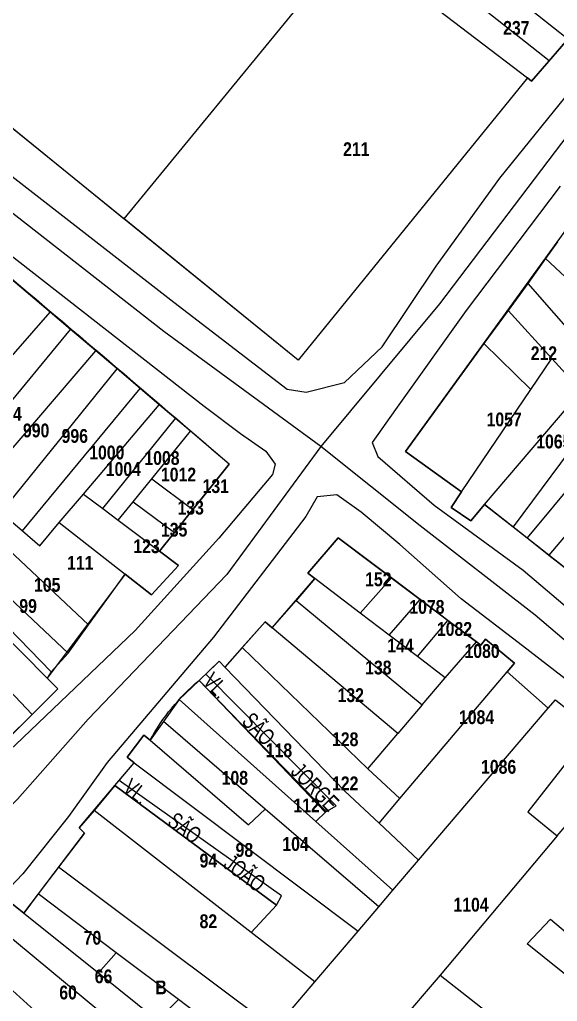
# Model space of a CAD drawing. Extents: x 199665 to 201826, y 4836581 to 4838476.
# Drawn here: x 201312.8 to 201410.2, y 4837371.7 to 4837549.7 of the extents above; entities that cross this region are included whole.
import ezdxf
from ezdxf.enums import TextEntityAlignment as Align

# ---------------------------------------------------------------- set-up
doc = ezdxf.new("R2010")
doc.units = 0
doc.header["$LTSCALE"] = 1.5
doc.header["$MEASUREMENT"] = 0
for name, color, linetype in [('CD-MALHA-LOTES', 40, 'CONTINUOUS'), ('RU-QUADRAS', 6, 'CONTINUOUS'), ('SV-EIXO-RUA-N-PAV', 6, 'CONTINUOUS'), ('SV-RUA-NAO-PAV-S-GUIA-C-GUIA', 7, 'CONTINUOUS'), ('SV-TXT-RUA-N-PAV-S-GUIA-C-GUIA', 7, 'CONTINUOUS'), ('Th_NmrPort', 1, 'CONTINUOUS')]:
    doc.layers.add(name, color=color, linetype=linetype)
doc.styles.add('3588-15-2D_TXT$0$ARIAL', font='ARIAL.TTF')
doc.styles.get("Standard").update_dxf_attribs({"font": 'swisscbo.ttf'})

msp = doc.modelspace()

# ---------------------------------------------------------------- linework, layer by layer
at = {"layer": 'CD-MALHA-LOTES', "linetype": 'Continuous'}
for p, q in [((201265.76, 4837567.15), (201331.76, 4837513.56)), ((201331.76, 4837513.56), (201373.07, 4837563.95)), ((201412.16, 4837546.17), (201392.65, 4837561.66)), ((201408.76, 4837542.23), (201389.38, 4837557.53)), ((201386.14, 4837553.47), (201404.82, 4837539.12)), ((201408.76, 4837542.23), (201412.16, 4837546.17)), ((201405.57, 4837538.53), (201408.76, 4837542.23)), ((201404.82, 4837539.12), (201363.3, 4837487.95)), ((201404.82, 4837539.12), (201405.57, 4837538.53)), ((201363.3, 4837487.95), (201331.76, 4837513.56)), ((201410.25, 4837509.38), (201408.1, 4837506.4)), ((201408.1, 4837506.4), (201404.91, 4837501.87)), ((201408.1, 4837506.4), (201422.99, 4837492.4)), ((201318.37, 4837496.63), (201311.23, 4837502.68)), ((201404.91, 4837501.87), (201401.34, 4837496.93)), ((201404.91, 4837501.87), (201418.13, 4837486.66)), ((201401.34, 4837496.93), (201396.93, 4837490.99)), ((201401.34, 4837496.93), (201409.25, 4837488.23)), ((201290.15, 4837464.48), (201318.37, 4837496.63)), ((201322.06, 4837493.49), (201318.37, 4837496.63)), ((201294.61, 4837460.27), (201322.06, 4837493.49)), ((201326.63, 4837489.62), (201322.06, 4837493.49)), ((201396.93, 4837490.99), (201382.74, 4837471.4)), ((201396.93, 4837490.99), (201405.45, 4837482.62)), ((201304.9, 4837464.26), (201326.63, 4837489.62)), ((201330.46, 4837486.37), (201326.63, 4837489.62)), ((201425.88, 4837489.68), (201402.24, 4837457.71)), ((201405.45, 4837482.62), (201409.25, 4837488.23)), ((201409.25, 4837488.23), (201414.59, 4837482.35)), ((201309.47, 4837460.33), (201330.46, 4837486.37)), ((201334.68, 4837482.78), (201330.46, 4837486.37)), ((201429.78, 4837486.02), (201404.78, 4837455.71)), ((201313.33, 4837457), (201334.68, 4837482.78)), ((201338.12, 4837479.86), (201334.68, 4837482.78)), ((201392.87, 4837464.05), (201405.45, 4837482.62)), ((201397.07, 4837461.79), (201414.59, 4837482.35)), ((201433.66, 4837482.37), (201408.72, 4837452.6)), ((201324.38, 4837463.67), (201338.12, 4837479.86)), ((201341.08, 4837477.35), (201338.12, 4837479.86)), ((201327.88, 4837461.04), (201341.08, 4837477.35)), ((201343.79, 4837475.05), (201341.08, 4837477.35)), ((201336.79, 4837466.42), (201343.79, 4837475.05)), ((201350.8, 4837469.1), (201343.79, 4837475.05)), ((201317.82, 4837430.27), (201278.4, 4837470.2)), ((201382.74, 4837471.4), (201392.87, 4837464.05)), ((201344.21, 4837460.85), (201350.8, 4837469.1)), ((201315.06, 4837423.68), (201274.86, 4837466.14)), ((201333.4, 4837462.25), (201336.79, 4837466.42)), ((201336.79, 4837466.42), (201344.21, 4837460.85)), ((201320, 4837458.49), (201324.38, 4837463.67)), ((201324.38, 4837463.67), (201327.88, 4837461.04)), ((201392.87, 4837464.05), (201390.98, 4837461.22)), ((201325.27, 4837439.95), (201302.5, 4837461.4)), ((201330.68, 4837458.93), (201333.4, 4837462.25)), ((201333.4, 4837462.25), (201340.9, 4837456.71)), ((201394.57, 4837458.83), (201397.07, 4837461.79)), ((201397.07, 4837461.79), (201402.24, 4837457.71)), ((201309.47, 4837460.33), (201313.33, 4837457)), ((201327.88, 4837461.04), (201330.68, 4837458.93)), ((201340.9, 4837456.71), (201344.21, 4837460.85)), ((201390.98, 4837461.22), (201394.57, 4837458.83)), ((201316.48, 4837454.3), (201320, 4837458.49)), ((201320, 4837458.49), (201331.93, 4837449.16)), ((201330.68, 4837458.93), (201338.17, 4837453.31)), ((201402.24, 4837457.71), (201404.78, 4837455.71)), ((201298.41, 4837456.69), (201321.58, 4837434.81)), ((201313.33, 4837457), (201316.48, 4837454.3)), ((201338.17, 4837453.31), (201340.9, 4837456.71)), ((201295.02, 4837455.49), (201318.51, 4837431.4)), ((201370.54, 4837455.75), (201365.02, 4837449.34)), ((201380.2, 4837448.46), (201370.54, 4837455.75)), ((201404.78, 4837455.71), (201408.72, 4837452.6)), ((201341.59, 4837450.73), (201338.17, 4837453.31)), ((201408.72, 4837452.6), (201413, 4837449.23)), ((201336.73, 4837445.41), (201341.59, 4837450.73)), ((201325.27, 4837439.95), (201331.93, 4837449.16)), ((201331.93, 4837449.16), (201336.73, 4837445.41)), ((201365.02, 4837449.34), (201366.31, 4837448.36)), ((201366.31, 4837448.36), (201362.9, 4837444.39)), ((201374.54, 4837442.07), (201366.31, 4837448.36)), ((201374.54, 4837442.07), (201380.2, 4837448.46)), ((201385.38, 4837444.56), (201380.2, 4837448.46)), ((201358.6, 4837439.41), (201362.9, 4837444.39)), ((201362.9, 4837444.39), (201385.74, 4837425.42)), ((201379.75, 4837438.09), (201385.38, 4837444.56)), ((201390.42, 4837440.76), (201385.38, 4837444.56)), ((201379.75, 4837438.09), (201374.54, 4837442.07)), ((201321.58, 4837434.81), (201325.27, 4837439.95)), ((201357.3, 4837440.51), (201353.12, 4837435.84)), ((201358.6, 4837439.41), (201357.3, 4837440.51)), ((201384.89, 4837434.18), (201390.42, 4837440.76)), ((201395.57, 4837436.88), (201390.42, 4837440.76)), ((201381.33, 4837420.23), (201358.6, 4837439.41)), ((201384.89, 4837434.18), (201379.75, 4837438.09)), ((201389.9, 4837430.31), (201395.57, 4837436.88)), ((201396.39, 4837436.25), (201395.57, 4837436.88)), ((201397.22, 4837437.35), (201396.39, 4837436.25)), ((201402.47, 4837433.01), (201397.22, 4837437.35)), ((201318.51, 4837431.4), (201321.58, 4837434.81)), ((201353.12, 4837435.84), (201349.97, 4837432.29)), ((201375.89, 4837413.85), (201353.12, 4837435.84)), ((201348.95, 4837433.34), (201345.32, 4837429.86)), ((201349.97, 4837432.29), (201348.95, 4837433.34)), ((201389.9, 4837430.31), (201384.89, 4837434.18)), ((201401.15, 4837431.45), (201402.47, 4837433.01)), ((201318.51, 4837431.4), (201317.82, 4837430.27)), ((201349.97, 4837432.29), (201371.72, 4837409.8)), ((201381.7, 4837408.44), (201401.15, 4837431.45)), ((201408.61, 4837424.86), (201401.15, 4837431.45)), ((201319.73, 4837428.34), (201317.82, 4837430.27)), ((201345.32, 4837429.86), (201341.71, 4837426.41)), ((201368.34, 4837406.11), (201345.32, 4837429.86)), ((201385.74, 4837425.42), (201389.9, 4837430.31)), ((201315.06, 4837423.68), (201319.73, 4837428.34)), ((201341.71, 4837426.41), (201338.88, 4837422.45)), ((201366.46, 4837404.31), (201341.71, 4837426.41)), ((201408.61, 4837424.86), (201409.9, 4837426.37)), ((201409.9, 4837426.37), (201416.55, 4837420.94)), ((201385.74, 4837425.42), (201381.33, 4837420.23)), ((201385.1, 4837397.28), (201408.61, 4837424.86)), ((201310.51, 4837419.16), (201315.06, 4837423.68)), ((201338.88, 4837422.45), (201336.44, 4837419.02)), ((201357.33, 4837406.55), (201338.88, 4837422.45)), ((201416.55, 4837420.94), (201404.91, 4837406.07)), ((201335.34, 4837419.96), (201332.27, 4837415.93)), ((201336.44, 4837419.02), (201335.34, 4837419.96)), ((201336.44, 4837419.02), (201354.28, 4837403.66)), ((201375.89, 4837413.85), (201381.33, 4837420.23)), ((201332.27, 4837415.93), (201333.58, 4837414.94)), ((201410.24, 4837401.66), (201422.47, 4837416.17)), ((201330.08, 4837410.79), (201333.58, 4837414.94)), ((201333.58, 4837414.94), (201374.16, 4837384.43)), ((201381.7, 4837408.44), (201375.89, 4837413.85)), ((201330.08, 4837410.79), (201326.29, 4837406.3)), ((201359.34, 4837389.13), (201330.08, 4837410.79)), ((201371.72, 4837409.8), (201377.93, 4837403.99)), ((201377.93, 4837403.99), (201381.7, 4837408.44)), ((201326.29, 4837406.3), (201323.61, 4837403.12)), ((201354.79, 4837384.17), (201326.29, 4837406.3)), ((201354.28, 4837403.66), (201357.33, 4837406.55)), ((201377.9, 4837388.82), (201357.33, 4837406.55)), ((201366.46, 4837404.31), (201368.34, 4837406.11)), ((201404.91, 4837406.07), (201410.24, 4837401.66)), ((201380.45, 4837391.82), (201366.46, 4837404.31)), ((201323.61, 4837403.12), (201324.58, 4837402.17)), ((201385.1, 4837397.28), (201377.93, 4837403.99)), ((201324.58, 4837402.17), (201319.87, 4837395.99)), ((201410.24, 4837401.66), (201389.04, 4837376.4)), ((201380.45, 4837391.82), (201385.1, 4837397.28)), ((201319.87, 4837395.99), (201316.18, 4837391.14)), ((201359.04, 4837366.7), (201319.87, 4837395.99)), ((201377.9, 4837388.82), (201380.45, 4837391.82)), ((201316.18, 4837391.14), (201313.56, 4837387.68)), ((201330.31, 4837380.49), (201316.18, 4837391.14)), ((201313.56, 4837387.68), (201311.16, 4837389.61)), ((201354.79, 4837384.17), (201359.34, 4837389.13)), ((201374.16, 4837384.43), (201377.9, 4837388.82)), ((201313.56, 4837387.68), (201327.08, 4837376.82)), ((201404.77, 4837382.12), (201408.99, 4837386.55)), ((201408.99, 4837386.55), (201412.88, 4837383.3)), ((201332.36, 4837365.66), (201309.38, 4837384.73)), ((201366.31, 4837375.23), (201354.79, 4837384.17)), ((201366.31, 4837375.23), (201374.16, 4837384.43)), ((201417.37, 4837371.92), (201404.77, 4837382.12)), ((201330.31, 4837380.49), (201327.08, 4837376.82)), ((201341.59, 4837372), (201330.31, 4837380.49)), ((201327.08, 4837376.82), (201337.84, 4837368.17)), ((201389.04, 4837376.4), (201372.14, 4837356.9)), ((201389.04, 4837376.4), (201408.04, 4837361.54)), ((201359.04, 4837366.7), (201366.31, 4837375.23)), ((201316.15, 4837369.39), (201311.5, 4837373.62)), ((201341.59, 4837372), (201337.84, 4837368.17)), ((201351.03, 4837364.88), (201341.59, 4837372))]:
    msp.add_line(p, q, dxfattribs=at)
at = {"layer": 'RU-QUADRAS', "color": 6, "linetype": 'Continuous'}
for points in [[(201373.94, 4837704.75), (201476.37, 4837625.13), (201446.42, 4837590.47), (201399.79, 4837627.33), (201396.99, 4837624.28), (201446.65, 4837585.96), (201420.62, 4837555.09), (201371.01, 4837595.83), (201368.86, 4837593.39), (201376.79, 4837586.62), (201418.75, 4837553.81), (201405.57, 4837538.53), (201404.82, 4837539.12), (201363.3, 4837487.95), (201265.76, 4837567.15)], [(201421.76, 4837442.32), (201397.07, 4837461.79), (201394.57, 4837458.83), (201390.98, 4837461.22), (201392.87, 4837464.05), (201382.74, 4837471.4), (201417.55, 4837519.45)]]:
    msp.add_lwpolyline(points, dxfattribs=at)
msp.add_lwpolyline([(201155.57, 4837442.4), (201165.19, 4837452.85), (201164.34, 4837453.55), (201193.68, 4837488.33, -0.010558), (201248, 4837554.94, -0.008236), (201350.8, 4837469.1), (201338.17, 4837453.31), (201341.59, 4837450.73), (201336.73, 4837445.41), (201331.93, 4837449.16), (201317.82, 4837430.27), (201319.73, 4837428.34), (201307.1, 4837415.78), (201306.51, 4837416.35), (201251.64, 4837361.03), (201230.71, 4837377.42), (201231.56, 4837378.34), (201175.6, 4837427.21), (201174.33, 4837425.71)], format="xyb", close=True, dxfattribs=at)
msp.add_lwpolyline([(201311.16, 4837389.61), (201313.56, 4837387.68), (201324.58, 4837402.17), (201323.61, 4837403.12), (201330.08, 4837410.79), (201359.34, 4837389.13), (201360.28, 4837390.78), (201330.86, 4837411.72), (201333.58, 4837414.94), (201332.27, 4837415.93), (201335.34, 4837419.96), (201336.44, 4837419.02, -0.094568), (201345.32, 4837429.86), (201368.18, 4837406), (201370.15, 4837407.13), (201346.53, 4837431.02), (201348.95, 4837433.34), (201349.97, 4837432.29), (201357.3, 4837440.51), (201358.6, 4837439.41), (201366.31, 4837448.36), (201365.02, 4837449.34), (201370.54, 4837455.75), (201396.39, 4837436.25), (201397.22, 4837437.35), (201402.47, 4837433.01), (201401.15, 4837431.45), (201408.61, 4837424.86), (201409.9, 4837426.37), (201422.47, 4837416.17)], format="xyb", dxfattribs=at)
at = {"layer": 'SV-EIXO-RUA-N-PAV'}
for p, q in [((201338.97, 4837493.14), (201243.5, 4837567.62)), ((201367.39, 4837472.28), (201338.97, 4837493.14)), ((201385.37, 4837457.89), (201367.39, 4837472.28)), ((201406.24, 4837441.7), (201385.37, 4837457.89)), ((201425.66, 4837425.15), (201406.24, 4837441.7))]:
    msp.add_line(p, q, dxfattribs=at)
msp.add_lwpolyline([(201464.64, 4837593.93), (201453.07, 4837582.18), (201426.82, 4837548.28), (201422.88, 4837542.8), (201413.45, 4837530.56), (201388.88, 4837498.18), (201367.39, 4837472.28), (201350.37, 4837449.06), (201325.25, 4837422.82), (201312.41, 4837408.31), (201300.13, 4837396.03), (201283.94, 4837382.63), (201270.54, 4837370.35), (201255.47, 4837356.95)], dxfattribs=at)
at = {"layer": 'SV-RUA-NAO-PAV-S-GUIA-C-GUIA'}
for points in [[(201254.79, 4837565.7), (201259.92, 4837561.34), (201265.11, 4837557.31), (201340.75, 4837498.48), (201361.28, 4837482.71), (201364.75, 4837482.17), (201371.69, 4837483.89), (201378.48, 4837490.39), (201388.3, 4837505.01), (201399.84, 4837520.98), (201413.87, 4837538.34), (201417.21, 4837542.35), (201423.76, 4837550.24), (201374.17, 4837589.91)], [(201247.88, 4837556.41), (201249.02, 4837555.55), (201281.44, 4837530.17), (201346.24, 4837479.61), (201352.86, 4837474.64), (201357.44, 4837471.42), (201359.14, 4837469.1), (201358.66, 4837467.21), (201348.88, 4837455.66), (201333.72, 4837438.95), (201312.04, 4837418.2), (201292.87, 4837400.6), (201277, 4837383.6), (201260.28, 4837366.56)], [(201410.78, 4837519.48), (201393.73, 4837496.96), (201380.9, 4837479.02), (201376.7, 4837473.03), (201377.71, 4837470.47), (201387.93, 4837461.68), (201404.04, 4837449.85), (201420.03, 4837436.27)], [(201473.56, 4837368.34), (201476.43, 4837372.39), (201473.68, 4837375.88), (201450.94, 4837395.75), (201424.72, 4837420.07), (201403.93, 4837436.16), (201392.81, 4837444.67), (201381.71, 4837454.53), (201374.71, 4837460.37), (201370.26, 4837463.54), (201366.75, 4837463.14), (201364.69, 4837459.57), (201347.95, 4837437.69), (201328.69, 4837415), (201321.64, 4837405.21), (201313.42, 4837394.8), (201308.65, 4837389.82), (201303.58, 4837382.5), (201298.32, 4837378.64), (201293.06, 4837377.86), (201285.13, 4837375.83), (201279.27, 4837371.97), (201269.49, 4837364.03)]]:
    msp.add_lwpolyline(points, dxfattribs=at)

# ---------------------------------------------------------------- texts
at = {"layer": 'SV-TXT-RUA-N-PAV-S-GUIA-C-GUIA', "style": '3588-15-2D_TXT$0$ARIAL', "width": 0.7}
for s, rotation, p in [('VL.       SÃO        JORGE', 314.1888, (201345.85, 4837429.49)), ('VL.       SÃO        JOÃO', 322.9261, (201331.31, 4837409.88))]:
    msp.add_text(s, height=3, rotation=rotation, dxfattribs=at).set_placement(p)
at = {"layer": 'Th_NmrPort', "color": 1}
for s, p in [('237', (201400.42, 4837548.2)), ('211', (201371.42, 4837526.2)), ('212', (201405.42, 4837489.2)), ('984', (201308.42, 4837478.2)), ('1057', (201397.42, 4837477.2)), ('990', (201313.42, 4837475.2)), ('996', (201320.42, 4837474.2)), ('1065', (201406.42, 4837473.2)), ('1000', (201325.42, 4837471.2)), ('1008', (201335.42, 4837470.2)), ('1004', (201328.42, 4837468.2)), ('1012', (201338.42, 4837467.2)), ('131', (201345.96, 4837465.11)), ('133', (201341.42, 4837461.2)), ('135', (201338.42, 4837457.2)), ('123', (201333.42, 4837454.2)), ('111', (201321.42, 4837451.2)), ('152', (201375.42, 4837448.2)), ('105', (201315.42, 4837447.2)), ('99', (201312.76, 4837443.37)), ('1078', (201383.42, 4837443.2)), ('1082', (201388.42, 4837439.2)), ('144', (201379.42, 4837436.2)), ('1080', (201393.42, 4837435.2)), ('138', (201375.42, 4837432.2)), ('132', (201370.42, 4837427.2)), ('1084', (201392.42, 4837423.2)), ('128', (201369.42, 4837419.2)), ('118', (201357.42, 4837417.2)), ('1086', (201396.42, 4837414.2)), ('108', (201349.42, 4837412.2)), ('122', (201369.42, 4837411.2)), ('112', (201362.42, 4837407.2)), ('104', (201360.42, 4837400.2)), ('98', (201351.94, 4837399.13)), ('94', (201345.42, 4837397.2)), ('1104', (201391.42, 4837389.2)), ('82', (201345.42, 4837386.2)), ('70', (201324.42, 4837383.2)), ('66', (201326.42, 4837376.2)), ('60', (201320, 4837373.28)), ('B', (201337.42, 4837374.2))]:
    msp.add_text(s, height=2.5, dxfattribs=at).set_placement(p, align=Align.MIDDLE_LEFT)

doc.saveas('drawing.dxf')
